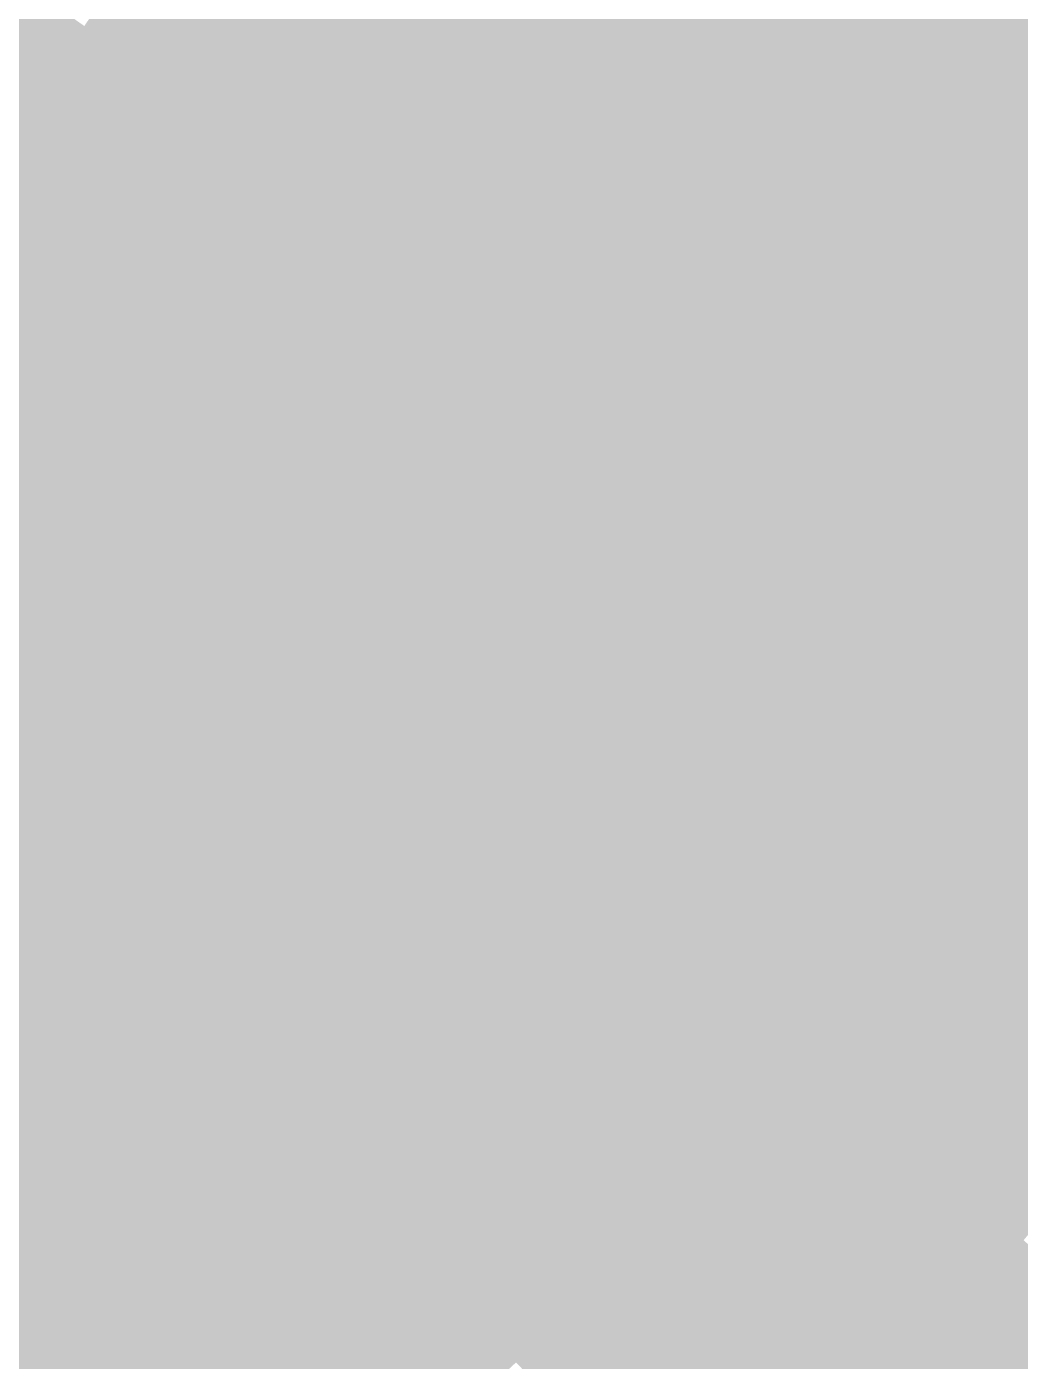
# Model space of a CAD drawing. Header units: inches. Extents: x -266 to 784, y -170 to 213.
# Drawn here: x 35.16 to 49.17, y -44.16 to -25.35 of the extents above; entities that cross this region are included whole.
import ezdxf

# ---------------------------------------------------------------- set-up
doc = ezdxf.new("R2010")
doc.units = ezdxf.units.IN
doc.header["$MEASUREMENT"] = 0

msp = doc.modelspace()

# ---------------------------------------------------------------- linework, layer by layer
at = {"color": 238, "true_color": 0x62002c}
msp.add_solid([(47.340888, -23.8294), (48.234112, -24.279012), (46.741827, -24.984027), (47.623748, -25.455424)], dxfattribs=at)
at = {"color": 238, "true_color": 0x400023}
msp.add_solid([(38.01841, -24.074893), (38.863264, -24.609891), (37.416133, -25.00066), (38.247602, -25.556231)], dxfattribs=at)
at = {"color": 238, "true_color": 0x5a002a}
msp.add_solid([(44.977984, -24.041234), (45.859906, -24.51263), (44.374437, -25.137808), (45.244524, -25.630706)], dxfattribs=at)
at = {"color": 238, "true_color": 0x490026}
msp.add_solid([(40.313245, -24.162829), (41.170973, -24.676932), (39.708118, -25.144888), (40.552971, -25.679886)], dxfattribs=at)
at = {"color": 238, "true_color": 0x510028}
msp.add_solid([(42.634263, -24.152011), (43.50435, -24.64491), (42.028702, -25.191034), (42.88643, -25.705137)], dxfattribs=at)
at = {"color": 238, "true_color": 0x3c0022}
msp.add_solid([(36.584663, -24.44509), (37.416133, -25.00066), (35.973732, -25.33556), (36.791317, -25.911369)], dxfattribs=at)
at = {"color": 238, "true_color": 0x66002e}
msp.add_solid([(48.234112, -24.279012), (49.127337, -24.728623), (47.623748, -25.455424), (48.50567, -25.926821)], dxfattribs=at)
at = {"color": 238, "true_color": 0x440025}
msp.add_solid([(38.863264, -24.609891), (39.708118, -25.144888), (38.247602, -25.556231), (39.079072, -26.111801)], dxfattribs=at)
at = {"color": 238, "true_color": 0x55002a}
msp.add_solid([(43.50435, -24.64491), (44.374437, -25.137808), (42.88643, -25.705137), (43.744159, -26.21924)], dxfattribs=at)
at = {"color": 238, "true_color": 0x5e002c}
msp.add_solid([(45.859906, -24.51263), (46.741827, -24.984027), (45.244524, -25.630706), (46.114611, -26.123604)], dxfattribs=at)
at = {"color": 238, "true_color": 0x370021}
msp.add_solid([(35.156147, -24.759752), (35.973732, -25.33556), (34.537924, -25.61507), (35.341131, -26.210769)], dxfattribs=at)
at = {"color": 238, "true_color": 0x4d0028}
msp.add_solid([(41.170973, -24.676932), (42.028702, -25.191034), (40.552971, -25.679886), (41.397825, -26.214883)], dxfattribs=at)
at = {"color": 236, "true_color": 0x6b0030}
msp.add_solid([(49.127337, -24.728623), (50.020561, -25.178234), (48.50567, -25.926821), (49.387591, -26.398217)], dxfattribs=at)
at = {"color": 238, "true_color": 0x400024}
msp.add_solid([(37.416133, -25.00066), (38.247602, -25.556231), (36.791317, -25.911369), (37.608901, -26.487177)], dxfattribs=at)
at = {"color": 238, "true_color": 0x62002e}
msp.add_solid([(46.741827, -24.984027), (47.623748, -25.455424), (46.114611, -26.123604), (46.984698, -26.616502)], dxfattribs=at)
at = {"color": 238, "true_color": 0x490027}
msp.add_solid([(39.708118, -25.144888), (40.552971, -25.679886), (39.079072, -26.111801), (39.910541, -26.667371)], dxfattribs=at)
at = {"color": 238, "true_color": 0x51002a}
msp.add_solid([(42.028702, -25.191034), (42.88643, -25.705137), (41.397825, -26.214883), (42.242678, -26.749881)], dxfattribs=at)
at = {"color": 238, "true_color": 0x5a002c}
msp.add_solid([(44.374437, -25.137808), (45.244524, -25.630706), (43.744159, -26.21924), (44.601888, -26.733343)], dxfattribs=at)
at = {"color": 238, "true_color": 0x3c0023}
msp.add_solid([(35.973732, -25.33556), (36.791317, -25.911369), (35.341131, -26.210769), (36.144339, -26.806469)], dxfattribs=at)
at = {"color": 238, "true_color": 0x440027}
msp.add_solid([(38.247602, -25.556231), (39.079072, -26.111801), (37.608901, -26.487177), (38.426486, -27.062985)], dxfattribs=at)
at = {"color": 228, "true_color": 0x660030}
msp.add_solid([(47.623748, -25.455424), (48.50567, -25.926821), (46.984698, -26.616502), (47.854785, -27.109401)], dxfattribs=at)
at = {"color": 238, "true_color": 0x370022}
msp.add_solid([(34.537924, -25.61507), (35.341131, -26.210769), (33.898896, -26.454958), (34.687243, -27.07019)], dxfattribs=at)
at = {"color": 238, "true_color": 0x4d002a}
msp.add_solid([(40.552971, -25.679886), (41.397825, -26.214883), (39.910541, -26.667371), (40.742011, -27.222941)], dxfattribs=at)
at = {"color": 238, "true_color": 0x55002c}
msp.add_solid([(42.88643, -25.705137), (43.744159, -26.21924), (42.242678, -26.749881), (43.087532, -27.284879)], dxfattribs=at)
at = {"color": 238, "true_color": 0x5e002f}
msp.add_solid([(45.244524, -25.630706), (46.114611, -26.123604), (44.601888, -26.733343), (45.459616, -27.247445)], dxfattribs=at)
at = {"color": 238, "true_color": 0x400026}
msp.add_solid([(36.791317, -25.911369), (37.608901, -26.487177), (36.144339, -26.806469), (36.947546, -27.402168)], dxfattribs=at)
at = {"color": 236, "true_color": 0x6b0032}
msp.add_solid([(48.50567, -25.926821), (49.387591, -26.398217), (47.854785, -27.109401), (48.724871, -27.602299)], dxfattribs=at)
at = {"color": 238, "true_color": 0x490029}
msp.add_solid([(39.079072, -26.111801), (39.910541, -26.667371), (38.426486, -27.062985), (39.244071, -27.638793)], dxfattribs=at)
at = {"color": 228, "true_color": 0x620031}
msp.add_solid([(46.114611, -26.123604), (46.984698, -26.616502), (45.459616, -27.247445), (46.317345, -27.761548)], dxfattribs=at)
at = {"color": 238, "true_color": 0x3c0025}
msp.add_solid([(35.341131, -26.210769), (36.144339, -26.806469), (34.687243, -27.07019), (35.475589, -27.685422)], dxfattribs=at)
at = {"color": 238, "true_color": 0x51002c}
msp.add_solid([(41.397825, -26.214883), (42.242678, -26.749881), (40.742011, -27.222941), (41.573481, -27.778512)], dxfattribs=at)
at = {"color": 238, "true_color": 0x5a002f}
msp.add_solid([(43.744159, -26.21924), (44.601888, -26.733343), (43.087532, -27.284879), (43.932385, -27.819876)], dxfattribs=at)
at = {"color": 238, "true_color": 0x440028}
msp.add_solid([(37.608901, -26.487177), (38.426486, -27.062985), (36.947546, -27.402168), (37.750754, -27.997867)], dxfattribs=at)
at = {"color": 236, "true_color": 0x6f0034}
msp.add_solid([(49.387591, -26.398217), (50.269512, -26.869614), (48.724871, -27.602299), (49.594958, -28.095197)], dxfattribs=at)
at = {"color": 238, "true_color": 0x4d002b}
msp.add_solid([(39.910541, -26.667371), (40.742011, -27.222941), (39.244071, -27.638793), (40.061656, -28.214601)], dxfattribs=at)
at = {"color": 228, "true_color": 0x660033}
msp.add_solid([(46.984698, -26.616502), (47.854785, -27.109401), (46.317345, -27.761548), (47.175074, -28.275651)], dxfattribs=at)
at = {"color": 238, "true_color": 0x400027}
msp.add_solid([(36.144339, -26.806469), (36.947546, -27.402168), (35.475589, -27.685422), (36.263936, -28.300653)], dxfattribs=at)
at = {"color": 238, "true_color": 0x55002e}
msp.add_solid([(42.242678, -26.749881), (43.087532, -27.284879), (41.573481, -27.778512), (42.40495, -28.334082)], dxfattribs=at)
at = {"color": 228, "true_color": 0x5e0031}
msp.add_solid([(44.601888, -26.733343), (45.459616, -27.247445), (43.932385, -27.819876), (44.777239, -28.354874)], dxfattribs=at)
at = {"color": 238, "true_color": 0x3c0026}
msp.add_solid([(34.687243, -27.07019), (35.475589, -27.685422), (34.01246, -27.913305), (34.78547, -28.547698)], dxfattribs=at)
at = {"color": 238, "true_color": 0x49002b}
msp.add_solid([(38.426486, -27.062985), (39.244071, -27.638793), (37.750754, -27.997867), (38.553962, -28.593567)], dxfattribs=at)
at = {"color": 238, "true_color": 0x51002e}
msp.add_solid([(40.742011, -27.222941), (41.573481, -27.778512), (40.061656, -28.214601), (40.879241, -28.79041)], dxfattribs=at)
at = {"color": 228, "true_color": 0x5a0031}
msp.add_solid([(43.087532, -27.284879), (43.932385, -27.819876), (42.40495, -28.334082), (43.23642, -28.889652)], dxfattribs=at)
at = {"color": 228, "true_color": 0x620033}
msp.add_solid([(45.459616, -27.247445), (46.317345, -27.761548), (44.777239, -28.354874), (45.622093, -28.889871)], dxfattribs=at)
at = {"color": 236, "true_color": 0x6b0035}
msp.add_solid([(47.854785, -27.109401), (48.724871, -27.602299), (47.175074, -28.275651), (48.032802, -28.789754)], dxfattribs=at)
at = {"color": 238, "true_color": 0x44002a}
msp.add_solid([(36.947546, -27.402168), (37.750754, -27.997867), (36.263936, -28.300653), (37.052282, -28.915885)], dxfattribs=at)
at = {"color": 238, "true_color": 0x4d002d}
msp.add_solid([(39.244071, -27.638793), (40.061656, -28.214601), (38.553962, -28.593567), (39.357169, -29.189266)], dxfattribs=at)
at = {"color": 236, "true_color": 0x6f0037}
msp.add_solid([(48.724871, -27.602299), (49.594958, -28.095197), (48.032802, -28.789754), (48.890531, -29.303856)], dxfattribs=at)
at = {"color": 238, "true_color": 0x400029}
msp.add_solid([(35.475589, -27.685422), (36.263936, -28.300653), (34.78547, -28.547698), (35.558481, -29.182091)], dxfattribs=at)
at = {"color": 228, "true_color": 0x550030}
msp.add_solid([(41.573481, -27.778512), (42.40495, -28.334082), (40.879241, -28.79041), (41.696825, -29.366218)], dxfattribs=at)
at = {"color": 228, "true_color": 0x5e0033}
msp.add_solid([(43.932385, -27.819876), (44.777239, -28.354874), (43.23642, -28.889652), (44.067889, -29.445222)], dxfattribs=at)
at = {"color": 228, "true_color": 0x660035}
msp.add_solid([(46.317345, -27.761548), (47.175074, -28.275651), (45.622093, -28.889871), (46.466946, -29.424869)], dxfattribs=at)
at = {"color": 238, "true_color": 0x49002c}
msp.add_solid([(37.750754, -27.997867), (38.553962, -28.593567), (37.052282, -28.915885), (37.840629, -29.531116)], dxfattribs=at)
at = {"color": 228, "true_color": 0x510030}
msp.add_solid([(40.061656, -28.214601), (40.879241, -28.79041), (39.357169, -29.189266), (40.160377, -29.784965)], dxfattribs=at)
at = {"color": 236, "true_color": 0x730039}
msp.add_solid([(49.594958, -28.095197), (50.465045, -28.588095), (48.890531, -29.303856), (49.748259, -29.817959)], dxfattribs=at)
at = {"color": 238, "true_color": 0x44002b}
msp.add_solid([(36.263936, -28.300653), (37.052282, -28.915885), (35.558481, -29.182091), (36.331491, -29.816484)], dxfattribs=at)
at = {"color": 228, "true_color": 0x5a0033}
msp.add_solid([(42.40495, -28.334082), (43.23642, -28.889652), (41.696825, -29.366218), (42.51441, -29.942026)], dxfattribs=at)
at = {"color": 228, "true_color": 0x620035}
msp.add_solid([(44.777239, -28.354874), (45.622093, -28.889871), (44.067889, -29.445222), (44.899359, -30.000793)], dxfattribs=at)
at = {"color": 236, "true_color": 0x6b0037}
msp.add_solid([(47.175074, -28.275651), (48.032802, -28.789754), (46.466946, -29.424869), (47.3118, -29.959867)], dxfattribs=at)
at = {"color": 238, "true_color": 0x40002a}
msp.add_solid([(34.78547, -28.547698), (35.558481, -29.182091), (34.074398, -29.392778), (34.831607, -30.045951)], dxfattribs=at)
at = {"color": 238, "true_color": 0x4d002f}
msp.add_solid([(38.553962, -28.593567), (39.357169, -29.189266), (37.840629, -29.531116), (38.628975, -30.146348)], dxfattribs=at)
at = {"color": 228, "true_color": 0x550032}
msp.add_solid([(40.879241, -28.79041), (41.696825, -29.366218), (40.160377, -29.784965), (40.963584, -30.380665)], dxfattribs=at)
at = {"color": 236, "true_color": 0x6f003a}
msp.add_solid([(48.032802, -28.789754), (48.890531, -29.303856), (47.3118, -29.959867), (48.156653, -30.494864)], dxfattribs=at)
at = {"color": 238, "true_color": 0x49002e}
msp.add_solid([(37.052282, -28.915885), (37.840629, -29.531116), (36.331491, -29.816484), (37.104502, -30.450878)], dxfattribs=at)
at = {"color": 228, "true_color": 0x5e0035}
msp.add_solid([(43.23642, -28.889652), (44.067889, -29.445222), (42.51441, -29.942026), (43.331995, -30.517834)], dxfattribs=at)
at = {"color": 236, "true_color": 0x660038}
msp.add_solid([(45.622093, -28.889871), (46.466946, -29.424869), (44.899359, -30.000793), (45.730829, -30.556363)], dxfattribs=at)
at = {"color": 238, "true_color": 0x44002d}
msp.add_solid([(35.558481, -29.182091), (36.331491, -29.816484), (34.831607, -30.045951), (35.588816, -30.699124)], dxfattribs=at)
at = {"color": 228, "true_color": 0x510032}
msp.add_solid([(39.357169, -29.189266), (40.160377, -29.784965), (38.628975, -30.146348), (39.417321, -30.76158)], dxfattribs=at)
at = {"color": 236, "true_color": 0x73003c}
msp.add_solid([(48.890531, -29.303856), (49.748259, -29.817959), (48.156653, -30.494864), (49.001507, -31.029862)], dxfattribs=at)
at = {"color": 228, "true_color": 0x4d0031}
msp.add_solid([(37.840629, -29.531116), (38.628975, -30.146348), (37.104502, -30.450878), (37.877512, -31.085271)], dxfattribs=at)
at = {"color": 228, "true_color": 0x5a0035}
msp.add_solid([(41.696825, -29.366218), (42.51441, -29.942026), (40.963584, -30.380665), (41.766792, -30.976364)], dxfattribs=at)
at = {"color": 228, "true_color": 0x620038}
msp.add_solid([(44.067889, -29.445222), (44.899359, -30.000793), (43.331995, -30.517834), (44.14958, -31.093642)], dxfattribs=at)
at = {"color": 236, "true_color": 0x6b003a}
msp.add_solid([(46.466946, -29.424869), (47.3118, -29.959867), (45.730829, -30.556363), (46.562298, -31.111933)], dxfattribs=at)
at = {"color": 228, "true_color": 0x490030}
msp.add_solid([(36.331491, -29.816484), (37.104502, -30.450878), (35.588816, -30.699124), (36.346025, -31.352296)], dxfattribs=at)
at = {"color": 228, "true_color": 0x550034}
msp.add_solid([(40.160377, -29.784965), (40.963584, -30.380665), (39.417321, -30.76158), (40.205668, -31.376811)], dxfattribs=at)
at = {"color": 236, "true_color": 0x77003e}
msp.add_solid([(49.748259, -29.817959), (50.605988, -30.332062), (49.001507, -31.029862), (49.84636, -31.56486)], dxfattribs=at)
at = {"color": 238, "true_color": 0x44002f}
msp.add_solid([(34.831607, -30.045951), (35.588816, -30.699124), (34.083752, -30.891712), (34.824703, -31.563271)], dxfattribs=at)
at = {"color": 228, "true_color": 0x5e0037}
msp.add_solid([(42.51441, -29.942026), (43.331995, -30.517834), (41.766792, -30.976364), (42.569999, -31.572063)], dxfattribs=at)
at = {"color": 236, "true_color": 0x66003a}
msp.add_solid([(44.899359, -30.000793), (45.730829, -30.556363), (44.14958, -31.093642), (44.967165, -31.669451)], dxfattribs=at)
at = {"color": 236, "true_color": 0x6f003c}
msp.add_solid([(47.3118, -29.959867), (48.156653, -30.494864), (46.562298, -31.111933), (47.393768, -31.667503)], dxfattribs=at)
at = {"color": 228, "true_color": 0x510034}
msp.add_solid([(38.628975, -30.146348), (39.417321, -30.76158), (37.877512, -31.085271), (38.650523, -31.719664)], dxfattribs=at)
at = {"color": 228, "true_color": 0x4d0033}
msp.add_solid([(37.104502, -30.450878), (37.877512, -31.085271), (36.346025, -31.352296), (37.103233, -32.005469)], dxfattribs=at)
at = {"color": 228, "true_color": 0x5a0037}
msp.add_solid([(40.963584, -30.380665), (41.766792, -30.976364), (40.205668, -31.376811), (40.994014, -31.992043)], dxfattribs=at)
at = {"color": 228, "true_color": 0x62003a}
msp.add_solid([(43.331995, -30.517834), (44.14958, -31.093642), (42.569999, -31.572063), (43.373207, -32.167762)], dxfattribs=at)
at = {"color": 236, "true_color": 0x6b003c}
msp.add_solid([(45.730829, -30.556363), (46.562298, -31.111933), (44.967165, -31.669451), (45.78475, -32.245259)], dxfattribs=at)
at = {"color": 236, "true_color": 0x73003f}
msp.add_solid([(48.156653, -30.494864), (49.001507, -31.029862), (47.393768, -31.667503), (48.225238, -32.223074)], dxfattribs=at)
at = {"color": 228, "true_color": 0x490032}
msp.add_solid([(35.588816, -30.699124), (36.346025, -31.352296), (34.824703, -31.563271), (35.565654, -32.23483)], dxfattribs=at)
at = {"color": 228, "true_color": 0x550036}
msp.add_solid([(39.417321, -30.76158), (40.205668, -31.376811), (38.650523, -31.719664), (39.423533, -32.354057)], dxfattribs=at)
at = {"color": 228, "true_color": 0x5e003a}
msp.add_solid([(41.766792, -30.976364), (42.569999, -31.572063), (40.994014, -31.992043), (41.782361, -32.607274)], dxfattribs=at)
at = {"color": 236, "true_color": 0x770041}
msp.add_solid([(49.001507, -31.029862), (49.84636, -31.56486), (48.225238, -32.223074), (49.056707, -32.778644)], dxfattribs=at)
at = {"color": 228, "true_color": 0x510036}
msp.add_solid([(37.877512, -31.085271), (38.650523, -31.719664), (37.103233, -32.005469), (37.860442, -32.658642)], dxfattribs=at)
at = {"color": 236, "true_color": 0x66003c}
msp.add_solid([(44.14958, -31.093642), (44.967165, -31.669451), (43.373207, -32.167762), (44.176414, -32.763462)], dxfattribs=at)
at = {"color": 236, "true_color": 0x6f003f}
msp.add_solid([(46.562298, -31.111933), (47.393768, -31.667503), (45.78475, -32.245259), (46.602334, -32.821067)], dxfattribs=at)
at = {"color": 228, "true_color": 0x4d0034}
msp.add_solid([(36.346025, -31.352296), (37.103233, -32.005469), (35.565654, -32.23483), (36.306605, -32.906389)], dxfattribs=at)
at = {"color": 228, "true_color": 0x5a0039}
msp.add_solid([(40.205668, -31.376811), (40.994014, -31.992043), (39.423533, -32.354057), (40.196544, -32.988451)], dxfattribs=at)
at = {"color": 228, "true_color": 0x490033}
msp.add_solid([(34.824703, -31.563271), (35.565654, -32.23483), (34.039613, -32.408406), (34.76386, -33.097946)], dxfattribs=at)
at = {"color": 228, "true_color": 0x62003c}
msp.add_solid([(42.569999, -31.572063), (43.373207, -32.167762), (41.782361, -32.607274), (42.570707, -33.222506)], dxfattribs=at)
at = {"color": 236, "true_color": 0x7c0043}
msp.add_solid([(49.84636, -31.56486), (50.691214, -32.099857), (49.056707, -32.778644), (49.888177, -33.334214)], dxfattribs=at)
at = {"color": 228, "true_color": 0x550038}
msp.add_solid([(38.650523, -31.719664), (39.423533, -32.354057), (37.860442, -32.658642), (38.617651, -33.311815)], dxfattribs=at)
at = {"color": 236, "true_color": 0x6b003f}
msp.add_solid([(44.967165, -31.669451), (45.78475, -32.245259), (44.176414, -32.763462), (44.979622, -33.359161)], dxfattribs=at)
at = {"color": 236, "true_color": 0x730041}
msp.add_solid([(47.393768, -31.667503), (48.225238, -32.223074), (46.602334, -32.821067), (47.419919, -33.396875)], dxfattribs=at)
at = {"color": 228, "true_color": 0x510037}
msp.add_solid([(37.103233, -32.005469), (37.860442, -32.658642), (36.306605, -32.906389), (37.047556, -33.577948)], dxfattribs=at)
at = {"color": 228, "true_color": 0x5e003c}
msp.add_solid([(40.994014, -31.992043), (41.782361, -32.607274), (40.196544, -32.988451), (40.969554, -33.622844)], dxfattribs=at)
at = {"color": 236, "true_color": 0x66003f}
msp.add_solid([(43.373207, -32.167762), (44.176414, -32.763462), (42.570707, -33.222506), (43.359054, -33.837737)], dxfattribs=at)
at = {"color": 228, "true_color": 0x4d0036}
msp.add_solid([(35.565654, -32.23483), (36.306605, -32.906389), (34.76386, -33.097946), (35.488107, -33.787487)], dxfattribs=at)
at = {"color": 228, "true_color": 0x5a003b}
msp.add_solid([(39.423533, -32.354057), (40.196544, -32.988451), (38.617651, -33.311815), (39.37486, -33.964988)], dxfattribs=at)
at = {"color": 236, "true_color": 0x6f0041}
msp.add_solid([(45.78475, -32.245259), (46.602334, -32.821067), (44.979622, -33.359161), (45.782829, -33.95486)], dxfattribs=at)
at = {"color": 236, "true_color": 0x770044}
msp.add_solid([(48.225238, -32.223074), (49.056707, -32.778644), (47.419919, -33.396875), (48.237504, -33.972683)], dxfattribs=at)
at = {"color": 228, "true_color": 0x55003a}
msp.add_solid([(37.860442, -32.658642), (38.617651, -33.311815), (37.047556, -33.577948), (37.788507, -34.249507)], dxfattribs=at)
at = {"color": 228, "true_color": 0x62003e}
msp.add_solid([(41.782361, -32.607274), (42.570707, -33.222506), (40.969554, -33.622844), (41.742564, -34.257237)], dxfattribs=at)
at = {"color": 228, "true_color": 0x510039}
msp.add_solid([(36.306605, -32.906389), (37.047556, -33.577948), (35.488107, -33.787487), (36.212354, -34.477027)], dxfattribs=at)
at = {"color": 236, "true_color": 0x6b0041}
msp.add_solid([(44.176414, -32.763462), (44.979622, -33.359161), (43.359054, -33.837737), (44.1474, -34.452969)], dxfattribs=at)
at = {"color": 236, "true_color": 0x730044}
msp.add_solid([(46.602334, -32.821067), (47.419919, -33.396875), (45.782829, -33.95486), (46.586037, -34.55056)], dxfattribs=at)
at = {"color": 236, "true_color": 0x7c0046}
msp.add_solid([(49.056707, -32.778644), (49.888177, -33.334214), (48.237504, -33.972683), (49.055089, -34.548491)], dxfattribs=at)
at = {"color": 228, "true_color": 0x4d0038}
msp.add_solid([(34.76386, -33.097946), (35.488107, -33.787487), (33.941125, -33.941126), (34.648232, -34.648232)], dxfattribs=at)
at = {"color": 228, "true_color": 0x5e003e}
msp.add_solid([(40.196544, -32.988451), (40.969554, -33.622844), (39.37486, -33.964988), (40.132069, -34.618161)], dxfattribs=at)
at = {"color": 236, "true_color": 0x660041}
msp.add_solid([(42.570707, -33.222506), (43.359054, -33.837737), (41.742564, -34.257237), (42.515575, -34.891631)], dxfattribs=at)
at = {"color": 228, "true_color": 0x5a003d}
msp.add_solid([(38.617651, -33.311815), (39.37486, -33.964988), (37.788507, -34.249507), (38.529459, -34.921066)], dxfattribs=at)
at = {"color": 236, "true_color": 0x6f0044}
msp.add_solid([(44.979622, -33.359161), (45.782829, -33.95486), (44.1474, -34.452969), (44.935746, -35.068201)], dxfattribs=at)
at = {"color": 236, "true_color": 0x770046}
msp.add_solid([(47.419919, -33.396875), (48.237504, -33.972683), (46.586037, -34.55056), (47.389244, -35.146259)], dxfattribs=at)
at = {"color": 236, "true_color": 0x800048}
msp.add_solid([(49.888177, -33.334214), (50.719646, -33.889784), (49.055089, -34.548491), (49.872674, -35.1243)], dxfattribs=at)
at = {"color": 228, "true_color": 0x55003c}
msp.add_solid([(37.047556, -33.577948), (37.788507, -34.249507), (36.212354, -34.477027), (36.936601, -35.166568)], dxfattribs=at)
at = {"color": 228, "true_color": 0x620041}
msp.add_solid([(40.969554, -33.622844), (41.742564, -34.257237), (40.132069, -34.618161), (40.889278, -35.271334)], dxfattribs=at)
at = {"color": 228, "true_color": 0x51003b}
msp.add_solid([(35.488107, -33.787487), (36.212354, -34.477027), (34.648232, -34.648232), (35.355339, -35.355339)], dxfattribs=at)
at = {"color": 236, "true_color": 0x6b0044}
msp.add_solid([(43.359054, -33.837737), (44.1474, -34.452969), (42.515575, -34.891631), (43.288585, -35.526024)], dxfattribs=at)
at = {"color": 228, "true_color": 0x5e0040}
msp.add_solid([(39.37486, -33.964988), (40.132069, -34.618161), (38.529459, -34.921066), (39.27041, -35.592625)], dxfattribs=at)
at = {"color": 236, "true_color": 0x730047}
msp.add_solid([(45.782829, -33.95486), (46.586037, -34.55056), (44.935746, -35.068201), (45.724093, -35.683432)], dxfattribs=at)
at = {"color": 236, "true_color": 0x7c0049}
msp.add_solid([(48.237504, -33.972683), (49.055089, -34.548491), (47.389244, -35.146259), (48.192452, -35.741958)], dxfattribs=at)
at = {"color": 228, "true_color": 0x5a003f}
msp.add_solid([(37.788507, -34.249507), (38.529459, -34.921066), (36.936601, -35.166568), (37.660848, -35.856108)], dxfattribs=at)
at = {"color": 236, "true_color": 0x660044}
msp.add_solid([(41.742564, -34.257237), (42.515575, -34.891631), (40.889278, -35.271334), (41.646487, -35.924506)], dxfattribs=at)
at = {"color": 228, "true_color": 0x55003e}
msp.add_solid([(36.212354, -34.477027), (36.936601, -35.166568), (35.355339, -35.355339), (36.062446, -36.062446)], dxfattribs=at)
at = {"color": 218, "true_color": 0x620043}
msp.add_solid([(40.132069, -34.618161), (40.889278, -35.271334), (39.27041, -35.592625), (40.011361, -36.264184)], dxfattribs=at)
at = {"color": 236, "true_color": 0x6f0047}
msp.add_solid([(44.1474, -34.452969), (44.935746, -35.068201), (43.288585, -35.526024), (44.061596, -36.160417)], dxfattribs=at)
at = {"color": 236, "true_color": 0x770049}
msp.add_solid([(46.586037, -34.55056), (47.389244, -35.146259), (45.724093, -35.683432), (46.512439, -36.298664)], dxfattribs=at)
at = {"color": 236, "true_color": 0x80004b}
msp.add_solid([(49.055089, -34.548491), (49.872674, -35.1243), (48.192452, -35.741958), (48.995659, -36.337658)], dxfattribs=at)
at = {"color": 228, "true_color": 0x51003d}
msp.add_solid([(34.648232, -34.648232), (35.355339, -35.355339), (33.787487, -35.488107), (34.477027, -36.212354)], dxfattribs=at)
at = {"color": 228, "true_color": 0x5e0042}
msp.add_solid([(38.529459, -34.921066), (39.27041, -35.592625), (37.660848, -35.856108), (38.385095, -36.545649)], dxfattribs=at)
at = {"color": 236, "true_color": 0x6b0046}
msp.add_solid([(42.515575, -34.891631), (43.288585, -35.526024), (41.646487, -35.924506), (42.403695, -36.577679)], dxfattribs=at)
at = {"color": 228, "true_color": 0x5a0041}
msp.add_solid([(36.936601, -35.166568), (37.660848, -35.856108), (36.062446, -36.062446), (36.769553, -36.769553)], dxfattribs=at)
at = {"color": 236, "true_color": 0x730049}
msp.add_solid([(44.935746, -35.068201), (45.724093, -35.683432), (44.061596, -36.160417), (44.834606, -36.79481)], dxfattribs=at)
at = {"color": 236, "true_color": 0x7c004c}
msp.add_solid([(47.389244, -35.146259), (48.192452, -35.741958), (46.512439, -36.298664), (47.300786, -36.913895)], dxfattribs=at)
at = {"color": 236, "true_color": 0x84004e}
msp.add_solid([(49.872674, -35.1243), (50.690258, -35.700108), (48.995659, -36.337658), (49.798867, -36.933357)], dxfattribs=at)
at = {"color": 228, "true_color": 0x550040}
msp.add_solid([(35.355339, -35.355339), (36.062446, -36.062446), (34.477027, -36.212354), (35.166568, -36.936601)], dxfattribs=at)
at = {"color": 236, "true_color": 0x660046}
msp.add_solid([(40.889278, -35.271334), (41.646487, -35.924506), (40.011361, -36.264184), (40.752312, -36.935743)], dxfattribs=at)
at = {"color": 236, "true_color": 0x6f0049}
msp.add_solid([(43.288585, -35.526024), (44.061596, -36.160417), (42.403695, -36.577679), (43.160904, -37.230852)], dxfattribs=at)
at = {"color": 218, "true_color": 0x620045}
msp.add_solid([(39.27041, -35.592625), (40.011361, -36.264184), (38.385095, -36.545649), (39.109342, -37.235189)], dxfattribs=at)
at = {"color": 236, "true_color": 0x77004c}
msp.add_solid([(45.724093, -35.683432), (46.512439, -36.298664), (44.834606, -36.79481), (45.607617, -37.429204)], dxfattribs=at)
at = {"color": 236, "true_color": 0x80004e}
msp.add_solid([(48.192452, -35.741958), (48.995659, -36.337658), (47.300786, -36.913895), (48.089132, -37.529127)], dxfattribs=at)
at = {"color": 218, "true_color": 0x5e0045}
msp.add_solid([(37.660848, -35.856108), (38.385095, -36.545649), (36.769553, -36.769553), (37.476659, -37.476659)], dxfattribs=at)
at = {"color": 236, "true_color": 0x6b0049}
msp.add_solid([(41.646487, -35.924506), (42.403695, -36.577679), (40.752312, -36.935743), (41.493263, -37.607301)], dxfattribs=at)
at = {"color": 218, "true_color": 0x5a0044}
msp.add_solid([(36.062446, -36.062446), (36.769553, -36.769553), (35.166568, -36.936601), (35.856108, -37.660848)], dxfattribs=at)
at = {"color": 228, "true_color": 0x550042}
msp.add_solid([(34.477027, -36.212354), (35.166568, -36.936601), (33.577948, -37.047556), (34.249507, -37.788507)], dxfattribs=at)
at = {"color": 218, "true_color": 0x660048}
msp.add_solid([(40.011361, -36.264184), (40.752312, -36.935743), (39.109342, -37.235189), (39.83359, -37.92473)], dxfattribs=at)
at = {"color": 236, "true_color": 0x73004c}
msp.add_solid([(44.061596, -36.160417), (44.834606, -36.79481), (43.160904, -37.230852), (43.918113, -37.884025)], dxfattribs=at)
at = {"color": 226, "true_color": 0x7c004f}
msp.add_solid([(46.512439, -36.298664), (47.300786, -36.913895), (45.607617, -37.429204), (46.380627, -38.063597)], dxfattribs=at)
at = {"color": 226, "true_color": 0x840051}
msp.add_solid([(48.995659, -36.337658), (49.798867, -36.933357), (48.089132, -37.529127), (48.877479, -38.144359)], dxfattribs=at)
at = {"color": 218, "true_color": 0x620048}
msp.add_solid([(38.385095, -36.545649), (39.109342, -37.235189), (37.476659, -37.476659), (38.183766, -38.183766)], dxfattribs=at)
at = {"color": 236, "true_color": 0x6f004c}
msp.add_solid([(42.403695, -36.577679), (43.160904, -37.230852), (41.493263, -37.607301), (42.234214, -38.27886)], dxfattribs=at)
at = {"color": 218, "true_color": 0x5e0047}
msp.add_solid([(36.769553, -36.769553), (37.476659, -37.476659), (35.856108, -37.660848), (36.545649, -38.385095)], dxfattribs=at)
at = {"color": 226, "true_color": 0x77004f}
msp.add_solid([(44.834606, -36.79481), (45.607617, -37.429204), (43.918113, -37.884025), (44.675322, -38.537198)], dxfattribs=at)
at = {"color": 218, "true_color": 0x5a0046}
msp.add_solid([(35.166568, -36.936601), (35.856108, -37.660848), (34.249507, -37.788507), (34.921066, -38.529459)], dxfattribs=at)
at = {"color": 236, "true_color": 0x6b004b}
msp.add_solid([(40.752312, -36.935743), (41.493263, -37.607301), (39.83359, -37.92473), (40.557837, -38.614271)], dxfattribs=at)
at = {"color": 226, "true_color": 0x800052}
msp.add_solid([(47.300786, -36.913895), (48.089132, -37.529127), (46.380627, -38.063597), (47.153638, -38.69799)], dxfattribs=at)
at = {"color": 226, "true_color": 0x890054}
msp.add_solid([(49.798867, -36.933357), (50.602074, -37.529056), (48.877479, -38.144359), (49.665825, -38.75959)], dxfattribs=at)
at = {"color": 218, "true_color": 0x66004b}
msp.add_solid([(39.109342, -37.235189), (39.83359, -37.92473), (38.183766, -38.183766), (38.890873, -38.890873)], dxfattribs=at)
at = {"color": 226, "true_color": 0x73004f}
msp.add_solid([(43.160904, -37.230852), (43.918113, -37.884025), (42.234214, -38.27886), (42.975165, -38.950419)], dxfattribs=at)
at = {"color": 226, "true_color": 0x7c0052}
msp.add_solid([(45.607617, -37.429204), (46.380627, -38.063597), (44.675322, -38.537198), (45.432531, -39.190371)], dxfattribs=at)
at = {"color": 218, "true_color": 0x62004a}
msp.add_solid([(37.476659, -37.476659), (38.183766, -38.183766), (36.545649, -38.385095), (37.235189, -39.109342)], dxfattribs=at)
at = {"color": 236, "true_color": 0x6f004e}
msp.add_solid([(41.493263, -37.607301), (42.234214, -38.27886), (40.557837, -38.614271), (41.282084, -39.303811)], dxfattribs=at)
at = {"color": 226, "true_color": 0x840054}
msp.add_solid([(48.089132, -37.529127), (48.877479, -38.144359), (47.153638, -38.69799), (47.926648, -39.332384)], dxfattribs=at)
at = {"color": 218, "true_color": 0x5e0049}
msp.add_solid([(35.856108, -37.660848), (36.545649, -38.385095), (34.921066, -38.529459), (35.592625, -39.27041)], dxfattribs=at)
at = {"color": 236, "true_color": 0x6b004e}
msp.add_solid([(39.83359, -37.92473), (40.557837, -38.614271), (38.890873, -38.890873), (39.59798, -39.59798)], dxfattribs=at)
at = {"color": 226, "true_color": 0x770052}
msp.add_solid([(43.918113, -37.884025), (44.675322, -38.537198), (42.975165, -38.950419), (43.716116, -39.621978)], dxfattribs=at)
at = {"color": 218, "true_color": 0x66004d}
msp.add_solid([(38.183766, -38.183766), (38.890873, -38.890873), (37.235189, -39.109342), (37.92473, -39.83359)], dxfattribs=at)
at = {"color": 226, "true_color": 0x800055}
msp.add_solid([(46.380627, -38.063597), (47.153638, -38.69799), (45.432531, -39.190371), (46.18974, -39.843543)], dxfattribs=at)
at = {"color": 226, "true_color": 0x890057}
msp.add_solid([(48.877479, -38.144359), (49.665825, -38.75959), (47.926648, -39.332384), (48.699659, -39.966777)], dxfattribs=at)
at = {"color": 218, "true_color": 0x62004c}
msp.add_solid([(36.545649, -38.385095), (37.235189, -39.109342), (35.592625, -39.27041), (36.264184, -40.011361)], dxfattribs=at)
at = {"color": 226, "true_color": 0x730051}
msp.add_solid([(42.234214, -38.27886), (42.975165, -38.950419), (41.282084, -39.303811), (42.006331, -39.993352)], dxfattribs=at)
at = {"color": 218, "true_color": 0x5e004b}
msp.add_solid([(34.921066, -38.529459), (35.592625, -39.27041), (33.964988, -39.37486), (34.618161, -40.132069)], dxfattribs=at)
at = {"color": 226, "true_color": 0x7c0055}
msp.add_solid([(44.675322, -38.537198), (45.432531, -39.190371), (43.716116, -39.621978), (44.457068, -40.293537)], dxfattribs=at)
at = {"color": 226, "true_color": 0x6f0051}
msp.add_solid([(40.557837, -38.614271), (41.282084, -39.303811), (39.59798, -39.59798), (40.305087, -40.305087)], dxfattribs=at)
at = {"color": 226, "true_color": 0x840057}
msp.add_solid([(47.153638, -38.69799), (47.926648, -39.332384), (46.18974, -39.843543), (46.946948, -40.496716)], dxfattribs=at)
at = {"color": 226, "true_color": 0x8d005a}
msp.add_solid([(49.665825, -38.75959), (50.454171, -39.374822), (48.699659, -39.966777), (49.472669, -40.60117)], dxfattribs=at)
at = {"color": 226, "true_color": 0x6b0050}
msp.add_solid([(38.890873, -38.890873), (39.59798, -39.59798), (37.92473, -39.83359), (38.61427, -40.557837)], dxfattribs=at)
at = {"color": 226, "true_color": 0x770054}
msp.add_solid([(42.975165, -38.950419), (43.716116, -39.621978), (42.006331, -39.993352), (42.730578, -40.682892)], dxfattribs=at)
at = {"color": 218, "true_color": 0x660050}
msp.add_solid([(37.235189, -39.109342), (37.92473, -39.83359), (36.264184, -40.011361), (36.935743, -40.752312)], dxfattribs=at)
at = {"color": 218, "true_color": 0x62004f}
msp.add_solid([(35.592625, -39.27041), (36.264184, -40.011361), (34.618161, -40.132069), (35.271334, -40.889278)], dxfattribs=at)
at = {"color": 226, "true_color": 0x730054}
msp.add_solid([(41.282084, -39.303811), (42.006331, -39.993352), (40.305087, -40.305087), (41.012193, -41.012193)], dxfattribs=at)
at = {"color": 226, "true_color": 0x800058}
msp.add_solid([(45.432531, -39.190371), (46.18974, -39.843543), (44.457068, -40.293537), (45.198019, -40.965096)], dxfattribs=at)
at = {"color": 226, "true_color": 0x89005a}
msp.add_solid([(47.926648, -39.332384), (48.699659, -39.966777), (46.946948, -40.496716), (47.704157, -41.149889)], dxfattribs=at)
at = {"color": 226, "true_color": 0x6f0054}
msp.add_solid([(39.59798, -39.59798), (40.305087, -40.305087), (38.61427, -40.557837), (39.303811, -41.282084)], dxfattribs=at)
at = {"color": 226, "true_color": 0x7c0057}
msp.add_solid([(43.716116, -39.621978), (44.457068, -40.293537), (42.730578, -40.682892), (43.454825, -41.372433)], dxfattribs=at)
at = {"color": 226, "true_color": 0x6b0053}
msp.add_solid([(37.92473, -39.83359), (38.61427, -40.557837), (36.935743, -40.752312), (37.607301, -41.493263)], dxfattribs=at)
at = {"color": 226, "true_color": 0x84005a}
msp.add_solid([(46.18974, -39.843543), (46.946948, -40.496716), (45.198019, -40.965096), (45.93897, -41.636655)], dxfattribs=at)
at = {"color": 218, "true_color": 0x660052}
msp.add_solid([(36.264184, -40.011361), (36.935743, -40.752312), (35.271334, -40.889278), (35.924506, -41.646487)], dxfattribs=at)
at = {"color": 226, "true_color": 0x770057}
msp.add_solid([(42.006331, -39.993352), (42.730578, -40.682892), (41.012193, -41.012193), (41.7193, -41.7193)], dxfattribs=at)
at = {"color": 226, "true_color": 0x8d005d}
msp.add_solid([(48.699659, -39.966777), (49.472669, -40.60117), (47.704157, -41.149889), (48.461366, -41.803062)], dxfattribs=at)
at = {"color": 218, "true_color": 0x620051}
msp.add_solid([(34.618161, -40.132069), (35.271334, -40.889278), (33.622844, -40.969554), (34.257237, -41.742564)], dxfattribs=at)
at = {"color": 226, "true_color": 0x730057}
msp.add_solid([(40.305087, -40.305087), (41.012193, -41.012193), (39.303811, -41.282084), (39.993352, -42.006331)], dxfattribs=at)
at = {"color": 226, "true_color": 0x80005a}
msp.add_solid([(44.457068, -40.293537), (45.198019, -40.965096), (43.454825, -41.372433), (44.179072, -42.061973)], dxfattribs=at)
at = {"color": 226, "true_color": 0x6f0056}
msp.add_solid([(38.61427, -40.557837), (39.303811, -41.282084), (37.607301, -41.493263), (38.27886, -42.234214)], dxfattribs=at)
at = {"color": 226, "true_color": 0x89005d}
msp.add_solid([(46.946948, -40.496716), (47.704157, -41.149889), (45.93897, -41.636655), (46.679921, -42.308214)], dxfattribs=at)
at = {"color": 226, "true_color": 0x910060}
msp.add_solid([(49.472669, -40.60117), (50.245679, -41.235563), (48.461366, -41.803062), (49.218575, -42.456235)], dxfattribs=at)
at = {"color": 226, "true_color": 0x6b0055}
msp.add_solid([(36.935743, -40.752312), (37.607301, -41.493263), (35.924506, -41.646487), (36.577679, -42.403695)], dxfattribs=at)
at = {"color": 226, "true_color": 0x7c005a}
msp.add_solid([(42.730578, -40.682892), (43.454825, -41.372433), (41.7193, -41.7193), (42.426407, -42.426407)], dxfattribs=at)
at = {"color": 218, "true_color": 0x660054}
msp.add_solid([(35.271334, -40.889278), (35.924506, -41.646487), (34.257237, -41.742564), (34.891631, -42.515575)], dxfattribs=at)
at = {"color": 226, "true_color": 0x77005a}
msp.add_solid([(41.012193, -41.012193), (41.7193, -41.7193), (39.993352, -42.006331), (40.682892, -42.730578)], dxfattribs=at)
at = {"color": 226, "true_color": 0x84005e}
msp.add_solid([(45.198019, -40.965096), (45.93897, -41.636655), (44.179072, -42.061973), (44.903319, -42.751514)], dxfattribs=at)
at = {"color": 226, "true_color": 0x8d0060}
msp.add_solid([(47.704157, -41.149889), (48.461366, -41.803062), (46.679921, -42.308214), (47.420872, -42.979773)], dxfattribs=at)
at = {"color": 226, "true_color": 0x73005a}
msp.add_solid([(39.303811, -41.282084), (39.993352, -42.006331), (38.27886, -42.234214), (38.950419, -42.975165)], dxfattribs=at)
at = {"color": 226, "true_color": 0x80005d}
msp.add_solid([(43.454825, -41.372433), (44.179072, -42.061973), (42.426407, -42.426407), (43.133514, -43.133514)], dxfattribs=at)
at = {"color": 226, "true_color": 0x6f0059}
msp.add_solid([(37.607301, -41.493263), (38.27886, -42.234214), (36.577679, -42.403695), (37.230852, -43.160904)], dxfattribs=at)
at = {"color": 226, "true_color": 0x6b0058}
msp.add_solid([(35.924506, -41.646487), (36.577679, -42.403695), (34.891631, -42.515575), (35.526024, -43.288585)], dxfattribs=at)
at = {"color": 226, "true_color": 0x7c005d}
msp.add_solid([(41.7193, -41.7193), (42.426407, -42.426407), (40.682892, -42.730578), (41.372433, -43.454825)], dxfattribs=at)
at = {"color": 226, "true_color": 0x890061}
msp.add_solid([(45.93897, -41.636655), (46.679921, -42.308214), (44.903319, -42.751514), (45.627566, -43.441054)], dxfattribs=at)
at = {"color": 224, "true_color": 0x910063}
msp.add_solid([(48.461366, -41.803062), (49.218575, -42.456235), (47.420872, -42.979773), (48.161823, -43.651332)], dxfattribs=at)
at = {"color": 226, "true_color": 0x77005d}
msp.add_solid([(39.993352, -42.006331), (40.682892, -42.730578), (38.950419, -42.975165), (39.621978, -43.716116)], dxfattribs=at)
at = {"color": 226, "true_color": 0x840061}
msp.add_solid([(44.179072, -42.061973), (44.903319, -42.751514), (43.133514, -43.133514), (43.84062, -43.84062)], dxfattribs=at)
at = {"color": 226, "true_color": 0x73005c}
msp.add_solid([(38.27886, -42.234214), (38.950419, -42.975165), (37.230852, -43.160904), (37.884025, -43.918113)], dxfattribs=at)
at = {"color": 226, "true_color": 0x8d0064}
msp.add_solid([(46.679921, -42.308214), (47.420872, -42.979773), (45.627566, -43.441054), (46.351813, -44.130595)], dxfattribs=at)
at = {"color": 226, "true_color": 0x6b005a}
msp.add_solid([(34.891631, -42.515575), (35.526024, -43.288585), (33.837737, -43.359054), (34.452969, -44.1474)], dxfattribs=at)
at = {"color": 226, "true_color": 0x6f005b}
msp.add_solid([(36.577679, -42.403695), (37.230852, -43.160904), (35.526024, -43.288585), (36.160417, -44.061596)], dxfattribs=at)
at = {"color": 226, "true_color": 0x800061}
msp.add_solid([(42.426407, -42.426407), (43.133514, -43.133514), (41.372433, -43.454825), (42.061973, -44.179072)], dxfattribs=at)
at = {"color": 224, "true_color": 0x950066}
msp.add_solid([(49.218575, -42.456235), (49.975784, -43.109408), (48.161823, -43.651332), (48.902774, -44.322891)], dxfattribs=at)
at = {"color": 226, "true_color": 0x7c0060}
msp.add_solid([(40.682892, -42.730578), (41.372433, -43.454825), (39.621978, -43.716116), (40.293537, -44.457068)], dxfattribs=at)
at = {"color": 226, "true_color": 0x890064}
msp.add_solid([(44.903319, -42.751514), (45.627566, -43.441054), (43.84062, -43.84062), (44.547727, -44.547727)], dxfattribs=at)
at = {"color": 226, "true_color": 0x770060}
msp.add_solid([(38.950419, -42.975165), (39.621978, -43.716116), (37.884025, -43.918113), (38.537198, -44.675322)], dxfattribs=at)
at = {"color": 224, "true_color": 0x910067}
msp.add_solid([(47.420872, -42.979773), (48.161823, -43.651332), (46.351813, -44.130595), (47.07606, -44.820135)], dxfattribs=at)
at = {"color": 226, "true_color": 0x73005f}
msp.add_solid([(37.230852, -43.160904), (37.884025, -43.918113), (36.160417, -44.061596), (36.79481, -44.834606)], dxfattribs=at)
at = {"color": 226, "true_color": 0x840064}
msp.add_solid([(43.133514, -43.133514), (43.84062, -43.84062), (42.061973, -44.179072), (42.751514, -44.903319)], dxfattribs=at)
at = {"color": 224, "true_color": 0x9a0069}
msp.add_solid([(49.975784, -43.109408), (50.732993, -43.76258), (48.902774, -44.322891), (49.643725, -44.99445)], dxfattribs=at)
at = {"color": 226, "true_color": 0x6f005e}
msp.add_solid([(35.526024, -43.288585), (36.160417, -44.061596), (34.452969, -44.1474), (35.068201, -44.935746)], dxfattribs=at)
at = {"color": 226, "true_color": 0x800064}
msp.add_solid([(41.372433, -43.454825), (42.061973, -44.179072), (40.293537, -44.457068), (40.965096, -45.198019)], dxfattribs=at)
at = {"color": 226, "true_color": 0x8d0067}
msp.add_solid([(45.627566, -43.441054), (46.351813, -44.130595), (44.547727, -44.547727), (45.254834, -45.254834)], dxfattribs=at)
at = {"color": 224, "true_color": 0x95006a}
msp.add_solid([(48.161823, -43.651332), (48.902774, -44.322891), (47.07606, -44.820135), (47.800307, -45.509676)], dxfattribs=at)
at = {"color": 226, "true_color": 0x7c0063}
msp.add_solid([(39.621978, -43.716116), (40.293537, -44.457068), (38.537198, -44.675322), (39.190371, -45.432531)], dxfattribs=at)
at = {"color": 226, "true_color": 0x890067}
msp.add_solid([(43.84062, -43.84062), (44.547727, -44.547727), (42.751514, -44.903319), (43.441054, -45.627566)], dxfattribs=at)
at = {"color": 226, "true_color": 0x770062}
msp.add_solid([(37.884025, -43.918113), (38.537198, -44.675322), (36.79481, -44.834606), (37.429204, -45.607617)], dxfattribs=at)
at = {"color": 226, "true_color": 0x730062}
msp.add_solid([(36.160417, -44.061596), (36.79481, -44.834606), (35.068201, -44.935746), (35.683432, -45.724093)], dxfattribs=at)
at = {"color": 224, "true_color": 0x91006a}
msp.add_solid([(46.351813, -44.130595), (47.07606, -44.820135), (45.254834, -45.254834), (45.961941, -45.961941)], dxfattribs=at)

doc.saveas('drawing.dxf')
